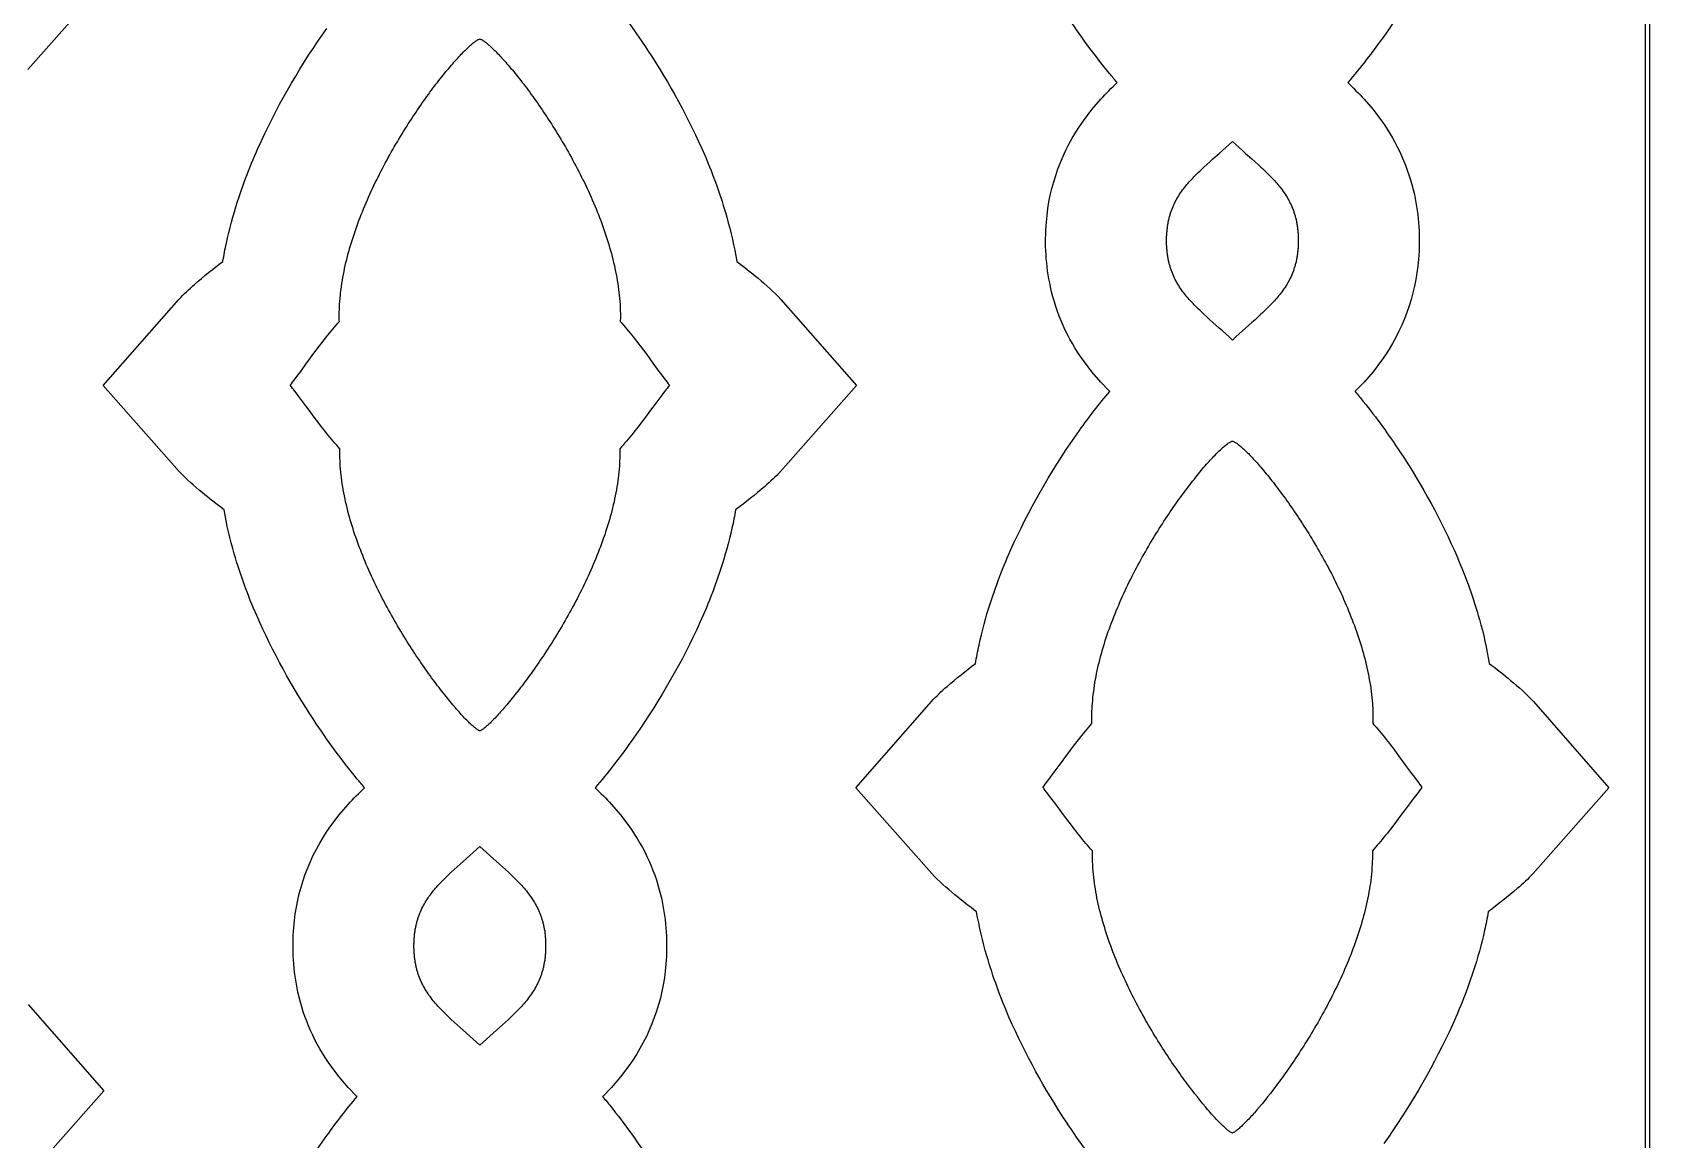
# Model space of a CAD drawing. Extents: x -522 to 490, y -765 to 755.
# Drawn here: x -23.7 to 207, y -85.8 to 72.1 of the extents above; entities that cross this region are included whole.
import ezdxf

# ---------------------------------------------------------------- set-up
doc = ezdxf.new("R2010")
doc.units = 0
doc.layers.add('Nível_Padrão', color=1, linetype='CONTINUOUS')

msp = doc.modelspace()

# ---------------------------------------------------------------- linework, layer by layer
at = {"layer": 'Nível_Padrão'}
for points in [[(-206.99, -379.47), (206.99, -379.47), (206.99, 379.47), (-206.99, 379.47), (-206.99, -379.47)], [(-206.41, -378.9), (206.41, -378.9), (206.41, 378.9), (-206.41, 378.9), (-206.41, -378.9)], [(40.12, 71.18), (40.19, 71.15), (40.27, 71.12), (40.35, 71.08), (40.44, 71.04), (40.53, 70.98), (40.63, 70.92), (40.73, 70.86), (40.83, 70.78), (40.94, 70.7), (41.06, 70.61), (41.18, 70.51), (41.3, 70.41), (41.43, 70.3), (41.56, 70.18), (41.7, 70.05), (41.84, 69.92), (41.99, 69.79), (42.14, 69.64), (42.29, 69.49), (42.44, 69.34), (42.6, 69.17), (42.77, 69), (42.93, 68.83), (43.1, 68.65), (43.27, 68.46), (43.45, 68.27), (43.63, 68.07), (43.81, 67.86), (43.99, 67.65), (44.18, 67.44), (44.37, 67.22), (44.56, 66.99), (44.76, 66.76), (44.95, 66.52), (45.15, 66.27), (45.35, 66.03), (45.55, 65.77), (45.76, 65.51), (45.96, 65.25), (46.17, 64.98), (46.38, 64.71), (46.59, 64.43), (46.81, 64.15), (47.02, 63.86), (47.24, 63.57), (47.45, 63.28), (47.67, 62.97), (47.89, 62.67), (48.11, 62.36), (48.33, 62.05), (48.55, 61.73), (48.77, 61.41), (48.99, 61.08), (49.22, 60.76), (49.44, 60.42), (49.66, 60.09), (49.89, 59.75), (50.11, 59.4), (50.33, 59.06), (50.55, 58.71), (50.78, 58.35), (51, 57.99), (51.22, 57.63), (51.44, 57.27), (51.66, 56.9), (51.88, 56.53), (52.1, 56.16), (52.32, 55.79), (52.54, 55.41), (52.75, 55.03), (52.97, 54.65), (53.18, 54.26), (53.39, 53.87), (53.6, 53.48), (53.81, 53.09), (54.02, 52.69), (54.23, 52.3), (54.43, 51.9), (54.63, 51.49), (54.83, 51.09), (55.03, 50.69), (55.22, 50.28), (55.42, 49.87), (55.61, 49.46), (55.8, 49.05), (55.98, 48.63), (56.16, 48.22), (56.34, 47.8), (56.52, 47.39), (56.7, 46.97), (56.87, 46.55), (57.03, 46.13), (57.2, 45.7), (57.36, 45.28), (57.52, 44.86), (57.67, 44.43), (57.82, 44.01), (57.97, 43.58), (58.11, 43.16), (58.25, 42.73), (58.38, 42.3), (58.52, 41.87), (58.64, 41.45), (58.76, 41.02), (58.88, 40.59), (59, 40.16), (59.1, 39.73), (59.21, 39.31), (59.31, 38.88), (59.4, 38.45), (59.49, 38.02), (59.57, 37.6), (59.65, 37.17), (59.73, 36.74), (59.8, 36.32), (59.86, 35.9), (59.92, 35.47), (59.97, 35.05), (60.01, 34.63), (60.05, 34.21), (60.09, 33.79), (60.12, 33.37), (60.13, 33.16), (60.14, 32.95), (60.15, 32.74), (60.16, 32.53), (60.16, 32.33), (60.17, 32.12), (60.17, 31.91), (60.17, 31.71), (60.17, 31.5), (60.17, 31.29), (60.16, 31.09), (60.16, 30.88), (60.39, 30.63), (60.62, 30.36), (60.86, 30.09), (61.09, 29.81), (61.33, 29.53), (61.57, 29.24), (61.8, 28.94), (62.04, 28.64), (62.28, 28.34), (62.52, 28.03), (62.75, 27.73), (62.99, 27.42), (63.46, 26.79), (63.92, 26.17), (64.38, 25.55), (64.82, 24.94), (65.67, 23.78), (66.07, 23.23), (66.46, 22.72), (66.64, 22.48), (66.82, 22.24), (67, 22.02), (67.16, 21.8), (66.99, 21.59), (66.82, 21.36), (66.64, 21.13), (66.45, 20.89), (66.06, 20.37), (65.66, 19.83), (64.79, 18.67), (64.34, 18.06), (63.88, 17.45), (63.42, 16.83), (62.94, 16.2), (62.7, 15.89), (62.46, 15.59), (62.22, 15.28), (61.98, 14.98), (61.74, 14.68), (61.5, 14.39), (61.26, 14.1), (61.02, 13.81), (60.78, 13.54), (60.55, 13.27), (60.31, 13), (60.08, 12.75), (60.08, 12.54), (60.08, 12.34), (60.08, 12.13), (60.08, 11.93), (60.08, 11.72), (60.08, 11.51), (60.07, 11.3), (60.06, 11.1), (60.05, 10.89), (60.04, 10.68), (60.03, 10.47), (60.02, 10.26), (59.98, 9.85), (59.95, 9.43), (59.9, 9), (59.85, 8.58), (59.8, 8.16), (59.74, 7.74), (59.67, 7.31), (59.6, 6.89), (59.52, 6.46), (59.44, 6.04), (59.35, 5.61), (59.26, 5.18), (59.16, 4.76), (59.06, 4.33), (58.95, 3.9), (58.84, 3.47), (58.72, 3.05), (58.6, 2.62), (58.47, 2.19), (58.34, 1.76), (58.21, 1.34), (58.07, 0.91), (57.93, 0.48), (57.78, 0.06), (57.63, -0.37), (57.48, -0.79), (57.32, -1.22), (57.16, -1.64), (57, -2.06), (56.83, -2.49), (56.66, -2.91), (56.49, -3.33), (56.31, -3.74), (56.13, -4.16), (55.95, -4.58), (55.76, -4.99), (55.57, -5.4), (55.38, -5.82), (55.19, -6.23), (55, -6.63), (54.8, -7.04), (54.6, -7.44), (54.4, -7.85), (54.19, -8.25), (53.99, -8.65), (53.78, -9.04), (53.57, -9.44), (53.36, -9.83), (53.15, -10.22), (52.93, -10.61), (52.72, -10.99), (52.5, -11.38), (52.29, -11.76), (52.07, -12.13), (51.85, -12.51), (51.63, -12.88), (51.41, -13.25), (51.19, -13.61), (50.96, -13.98), (50.74, -14.34), (50.52, -14.69), (50.3, -15.05), (50.07, -15.4), (49.85, -15.74), (49.63, -16.09), (49.4, -16.43), (49.18, -16.76), (48.96, -17.09), (48.74, -17.42), (48.52, -17.75), (48.3, -18.07), (48.08, -18.38), (47.86, -18.7), (47.64, -19), (47.42, -19.31), (47.21, -19.61), (46.99, -19.9), (46.78, -20.19), (46.56, -20.48), (46.35, -20.76), (46.14, -21.04), (45.94, -21.31), (45.73, -21.58), (45.53, -21.84), (45.13, -22.35), (44.73, -22.84), (44.35, -23.31), (43.98, -23.76), (43.61, -24.19), (43.44, -24.39), (43.26, -24.59), (43.09, -24.78), (42.92, -24.97), (42.76, -25.15), (42.6, -25.32), (42.44, -25.49), (42.29, -25.66), (42.14, -25.81), (41.99, -25.96), (41.85, -26.1), (41.71, -26.24), (41.58, -26.37), (41.45, -26.5), (41.32, -26.61), (41.2, -26.72), (41.08, -26.83), (40.97, -26.92), (40.86, -27.01), (40.76, -27.09), (40.66, -27.17), (40.57, -27.24), (40.48, -27.3), (40.4, -27.35), (40.32, -27.4), (40.25, -27.43), (40.18, -27.47), (40.12, -27.49), (40.06, -27.47), (39.99, -27.43), (39.92, -27.4), (39.84, -27.35), (39.76, -27.3), (39.67, -27.24), (39.58, -27.17), (39.48, -27.09), (39.38, -27.01), (39.27, -26.92), (39.16, -26.83), (39.04, -26.72), (38.92, -26.61), (38.79, -26.5), (38.66, -26.37), (38.53, -26.24), (38.39, -26.1), (38.25, -25.96), (38.1, -25.81), (37.95, -25.66), (37.8, -25.49), (37.64, -25.32), (37.48, -25.15), (37.32, -24.97), (37.15, -24.78), (36.98, -24.59), (36.81, -24.39), (36.63, -24.19), (36.27, -23.76), (35.89, -23.31), (35.51, -22.84), (35.12, -22.35), (34.71, -21.84), (34.51, -21.58), (34.31, -21.31), (34.1, -21.04), (33.89, -20.76), (33.68, -20.48), (33.47, -20.19), (33.25, -19.9), (33.04, -19.61), (32.82, -19.31), (32.6, -19), (32.38, -18.7), (32.17, -18.38), (31.95, -18.07), (31.72, -17.75), (31.5, -17.42), (31.28, -17.09), (31.06, -16.76), (30.84, -16.43), (30.61, -16.09), (30.39, -15.74), (30.17, -15.4), (29.94, -15.05), (29.72, -14.69), (29.5, -14.34), (29.28, -13.98), (29.06, -13.61), (28.83, -13.25), (28.61, -12.88), (28.39, -12.51), (28.17, -12.13), (27.96, -11.76), (27.74, -11.38), (27.52, -10.99), (27.31, -10.61), (27.09, -10.22), (26.88, -9.83), (26.67, -9.44), (26.46, -9.04), (26.25, -8.65), (26.05, -8.25), (25.84, -7.85), (25.64, -7.44), (25.44, -7.04), (25.25, -6.63), (25.05, -6.23), (24.86, -5.82), (24.67, -5.4), (24.48, -4.99), (24.29, -4.58), (24.11, -4.16), (23.93, -3.74), (23.75, -3.33), (23.58, -2.91), (23.41, -2.49), (23.24, -2.06), (23.08, -1.64), (22.92, -1.22), (22.76, -0.79), (22.61, -0.37), (22.46, 0.06), (22.31, 0.48), (22.17, 0.91), (22.03, 1.34), (21.9, 1.76), (21.77, 2.19), (21.64, 2.62), (21.52, 3.05), (21.4, 3.47), (21.29, 3.9), (21.18, 4.33), (21.08, 4.76), (20.98, 5.18), (20.89, 5.61), (20.8, 6.04), (20.72, 6.46), (20.64, 6.89), (20.57, 7.31), (20.5, 7.74), (20.44, 8.16), (20.39, 8.58), (20.34, 9), (20.29, 9.43), (20.26, 9.85), (20.22, 10.26), (20.21, 10.47), (20.2, 10.68), (20.19, 10.89), (20.18, 11.1), (20.17, 11.3), (20.17, 11.51), (20.16, 11.72), (20.16, 11.93), (20.16, 12.13), (20.16, 12.34), (20.16, 12.54), (20.16, 12.75), (19.93, 13), (19.7, 13.27), (19.46, 13.54), (19.22, 13.81), (18.98, 14.1), (18.74, 14.39), (18.5, 14.68), (18.26, 14.98), (18.02, 15.28), (17.78, 15.59), (17.54, 15.89), (17.3, 16.2), (16.83, 16.83), (16.36, 17.45), (15.9, 18.06), (15.45, 18.67), (14.59, 19.83), (14.18, 20.37), (13.79, 20.89), (13.6, 21.13), (13.42, 21.36), (13.25, 21.59), (13.08, 21.8), (13.25, 22.02), (13.42, 22.24), (13.6, 22.48), (13.78, 22.72), (14.17, 23.23), (14.57, 23.78), (15.42, 24.94), (15.86, 25.55), (16.32, 26.17), (16.78, 26.79), (17.25, 27.42), (17.49, 27.73), (17.72, 28.03), (17.96, 28.34), (18.2, 28.64), (18.44, 28.94), (18.68, 29.24), (18.91, 29.53), (19.15, 29.81), (19.39, 30.09), (19.62, 30.36), (19.85, 30.63), (20.09, 30.88), (20.08, 31.09), (20.08, 31.29), (20.07, 31.5), (20.07, 31.71), (20.07, 31.91), (20.08, 32.12), (20.08, 32.33), (20.09, 32.53), (20.09, 32.74), (20.1, 32.95), (20.11, 33.16), (20.12, 33.37), (20.15, 33.79), (20.19, 34.21), (20.23, 34.63), (20.27, 35.05), (20.32, 35.47), (20.38, 35.9), (20.45, 36.32), (20.51, 36.74), (20.59, 37.17), (20.67, 37.6), (20.75, 38.02), (20.84, 38.45), (20.93, 38.88), (21.03, 39.31), (21.14, 39.73), (21.25, 40.16), (21.36, 40.59), (21.48, 41.02), (21.6, 41.45), (21.73, 41.87), (21.86, 42.3), (21.99, 42.73), (22.13, 43.16), (22.27, 43.58), (22.42, 44.01), (22.57, 44.43), (22.72, 44.86), (22.88, 45.28), (23.04, 45.7), (23.21, 46.13), (23.38, 46.55), (23.55, 46.97), (23.72, 47.39), (23.9, 47.8), (24.08, 48.22), (24.26, 48.63), (24.45, 49.05), (24.63, 49.46), (24.82, 49.87), (25.02, 50.28), (25.21, 50.69), (25.41, 51.09), (25.61, 51.49), (25.81, 51.9), (26.02, 52.3), (26.22, 52.69), (26.43, 53.09), (26.64, 53.48), (26.85, 53.87), (27.06, 54.26), (27.27, 54.65), (27.49, 55.03), (27.7, 55.41), (27.92, 55.79), (28.14, 56.16), (28.36, 56.53), (28.58, 56.9), (28.8, 57.27), (29.02, 57.63), (29.24, 57.99), (29.46, 58.35), (29.69, 58.71), (29.91, 59.06), (30.13, 59.4), (30.36, 59.75), (30.58, 60.09), (30.8, 60.42), (31.03, 60.76), (31.25, 61.08), (31.47, 61.41), (31.69, 61.73), (31.91, 62.05), (32.13, 62.36), (32.35, 62.67), (32.57, 62.97), (32.79, 63.28), (33, 63.57), (33.22, 63.86), (33.43, 64.15), (33.65, 64.43), (33.86, 64.71), (34.07, 64.98), (34.28, 65.25), (34.48, 65.51), (34.69, 65.77), (34.89, 66.03), (35.09, 66.27), (35.29, 66.52), (35.49, 66.76), (35.68, 66.99), (35.87, 67.22), (36.06, 67.44), (36.25, 67.65), (36.43, 67.86), (36.61, 68.07), (36.79, 68.27), (36.97, 68.46), (37.14, 68.65), (37.31, 68.83), (37.48, 69), (37.64, 69.17), (37.8, 69.34), (37.95, 69.49), (38.11, 69.64), (38.25, 69.79), (38.4, 69.92), (38.54, 70.05), (38.68, 70.18), (38.81, 70.3), (38.94, 70.41), (39.06, 70.51), (39.18, 70.61), (39.3, 70.7), (39.41, 70.78), (39.52, 70.86), (39.62, 70.92), (39.71, 70.98), (39.81, 71.04), (39.89, 71.08), (39.97, 71.12), (40.05, 71.15), (40.12, 71.18)], [(138.08, 42.42), (138.08, 42.57), (138.08, 42.73), (138.09, 42.89), (138.09, 43.04), (138.1, 43.19), (138.11, 43.34), (138.12, 43.49), (138.13, 43.64), (138.14, 43.79), (138.15, 43.93), (138.17, 44.08), (138.19, 44.22), (138.21, 44.36), (138.23, 44.5), (138.25, 44.64), (138.27, 44.78), (138.29, 44.91), (138.32, 45.05), (138.35, 45.18), (138.37, 45.31), (138.4, 45.45), (138.44, 45.58), (138.47, 45.7), (138.5, 45.83), (138.54, 45.96), (138.57, 46.09), (138.61, 46.21), (138.65, 46.33), (138.69, 46.46), (138.73, 46.58), (138.77, 46.7), (138.82, 46.82), (138.91, 47.05), (139, 47.29), (139.11, 47.52), (139.21, 47.74), (139.32, 47.96), (139.44, 48.18), (139.56, 48.4), (139.68, 48.61), (139.81, 48.83), (139.94, 49.03), (140.08, 49.24), (140.22, 49.44), (140.37, 49.65), (140.52, 49.85), (140.67, 50.04), (140.83, 50.24), (140.99, 50.44), (141.16, 50.63), (141.32, 50.82), (141.5, 51.02), (141.67, 51.21), (141.85, 51.4), (142.03, 51.59), (142.22, 51.78), (142.41, 51.97), (142.6, 52.15), (142.8, 52.34), (142.99, 52.53), (143.2, 52.72), (143.4, 52.91), (143.82, 53.29), (144.24, 53.68), (144.68, 54.07), (145.58, 54.87), (146.04, 55.28), (146.51, 55.7), (146.99, 56.14), (147.47, 56.58), (147.95, 56.14), (148.43, 55.7), (148.9, 55.28), (149.36, 54.87), (150.26, 54.07), (150.7, 53.68), (151.13, 53.29), (151.54, 52.91), (151.75, 52.72), (151.95, 52.53), (152.15, 52.34), (152.34, 52.15), (152.53, 51.97), (152.72, 51.78), (152.91, 51.59), (153.09, 51.4), (153.27, 51.21), (153.45, 51.02), (153.62, 50.82), (153.79, 50.63), (153.95, 50.44), (154.11, 50.24), (154.27, 50.04), (154.42, 49.85), (154.57, 49.65), (154.72, 49.44), (154.86, 49.24), (155, 49.03), (155.13, 48.83), (155.26, 48.61), (155.38, 48.4), (155.5, 48.18), (155.62, 47.96), (155.73, 47.74), (155.84, 47.52), (155.94, 47.29), (156.03, 47.05), (156.13, 46.82), (156.17, 46.7), (156.21, 46.58), (156.25, 46.46), (156.29, 46.33), (156.33, 46.21), (156.37, 46.09), (156.41, 45.96), (156.44, 45.83), (156.47, 45.7), (156.51, 45.58), (156.54, 45.45), (156.57, 45.31), (156.6, 45.18), (156.62, 45.05), (156.65, 44.91), (156.67, 44.78), (156.7, 44.64), (156.72, 44.5), (156.74, 44.36), (156.76, 44.22), (156.77, 44.08), (156.79, 43.93), (156.8, 43.79), (156.82, 43.64), (156.83, 43.49), (156.84, 43.34), (156.84, 43.19), (156.85, 43.04), (156.86, 42.89), (156.86, 42.73), (156.86, 42.57), (156.86, 42.42), (156.86, 42.26), (156.86, 42.1), (156.86, 41.95), (156.85, 41.79), (156.84, 41.64), (156.84, 41.49), (156.83, 41.34), (156.82, 41.19), (156.8, 41.04), (156.79, 40.9), (156.77, 40.76), (156.76, 40.61), (156.74, 40.47), (156.72, 40.33), (156.7, 40.19), (156.67, 40.06), (156.65, 39.92), (156.62, 39.78), (156.6, 39.65), (156.57, 39.52), (156.54, 39.39), (156.51, 39.26), (156.47, 39.13), (156.44, 39), (156.41, 38.87), (156.37, 38.75), (156.33, 38.62), (156.29, 38.5), (156.25, 38.38), (156.21, 38.25), (156.17, 38.13), (156.13, 38.01), (156.03, 37.78), (155.94, 37.55), (155.84, 37.32), (155.73, 37.09), (155.62, 36.87), (155.5, 36.65), (155.38, 36.43), (155.26, 36.22), (155.13, 36.01), (155, 35.8), (154.86, 35.59), (154.72, 35.39), (154.57, 35.19), (154.42, 34.99), (154.27, 34.79), (154.11, 34.59), (153.95, 34.4), (153.79, 34.2), (153.62, 34.01), (153.45, 33.82), (153.27, 33.63), (153.09, 33.44), (152.91, 33.25), (152.72, 33.06), (152.53, 32.87), (152.34, 32.68), (152.15, 32.49), (151.95, 32.3), (151.75, 32.11), (151.54, 31.92), (151.13, 31.54), (150.7, 31.15), (150.26, 30.76), (149.36, 29.96), (148.9, 29.55), (148.43, 29.13), (147.95, 28.7), (147.47, 28.25), (146.99, 28.7), (146.51, 29.13), (146.04, 29.55), (145.58, 29.96), (144.68, 30.76), (144.24, 31.15), (143.82, 31.54), (143.4, 31.92), (143.2, 32.11), (142.99, 32.3), (142.8, 32.49), (142.6, 32.68), (142.41, 32.87), (142.22, 33.06), (142.03, 33.25), (141.85, 33.44), (141.67, 33.63), (141.5, 33.82), (141.32, 34.01), (141.16, 34.2), (140.99, 34.4), (140.83, 34.59), (140.67, 34.79), (140.52, 34.99), (140.37, 35.19), (140.22, 35.39), (140.08, 35.59), (139.94, 35.8), (139.81, 36.01), (139.68, 36.22), (139.56, 36.43), (139.44, 36.65), (139.32, 36.87), (139.21, 37.09), (139.11, 37.32), (139, 37.55), (138.91, 37.78), (138.82, 38.01), (138.77, 38.13), (138.73, 38.25), (138.69, 38.38), (138.65, 38.5), (138.61, 38.62), (138.57, 38.75), (138.54, 38.87), (138.5, 39), (138.47, 39.13), (138.44, 39.26), (138.4, 39.39), (138.37, 39.52), (138.35, 39.65), (138.32, 39.78), (138.29, 39.92), (138.27, 40.06), (138.25, 40.19), (138.23, 40.33), (138.21, 40.47), (138.19, 40.61), (138.17, 40.76), (138.15, 40.9), (138.14, 41.04), (138.13, 41.19), (138.12, 41.34), (138.11, 41.49), (138.1, 41.64), (138.09, 41.79), (138.09, 41.95), (138.08, 42.1), (138.08, 42.26), (138.08, 42.42)], [(147.47, 13.84), (147.54, 13.81), (147.62, 13.78), (147.7, 13.75), (147.79, 13.7), (147.88, 13.65), (147.98, 13.58), (148.08, 13.52), (148.18, 13.44), (148.29, 13.36), (148.41, 13.27), (148.53, 13.17), (148.65, 13.07), (148.78, 12.96), (148.92, 12.84), (149.05, 12.72), (149.19, 12.59), (149.34, 12.45), (149.49, 12.3), (149.64, 12.15), (149.79, 12), (149.95, 11.83), (150.12, 11.67), (150.28, 11.49), (150.45, 11.31), (150.62, 11.12), (150.8, 10.93), (150.98, 10.73), (151.16, 10.53), (151.34, 10.31), (151.53, 10.1), (151.72, 9.88), (151.91, 9.65), (152.11, 9.42), (152.3, 9.18), (152.5, 8.94), (152.7, 8.69), (152.9, 8.43), (153.11, 8.18), (153.32, 7.91), (153.52, 7.64), (153.73, 7.37), (153.94, 7.09), (154.16, 6.81), (154.37, 6.52), (154.59, 6.23), (154.8, 5.94), (155.02, 5.64), (155.24, 5.33), (155.46, 5.02), (155.68, 4.71), (155.9, 4.39), (156.12, 4.07), (156.34, 3.75), (156.57, 3.42), (156.79, 3.08), (157.01, 2.75), (157.24, 2.41), (157.46, 2.06), (157.68, 1.72), (157.9, 1.37), (158.13, 1.01), (158.35, 0.66), (158.57, 0.3), (158.79, -0.07), (159.01, -0.43), (159.23, -0.8), (159.45, -1.18), (159.67, -1.55), (159.89, -1.93), (160.1, -2.31), (160.32, -2.69), (160.53, -3.08), (160.74, -3.47), (160.95, -3.86), (161.16, -4.25), (161.37, -4.65), (161.58, -5.04), (161.78, -5.44), (161.98, -5.84), (162.18, -6.25), (162.38, -6.65), (162.57, -7.06), (162.77, -7.47), (162.96, -7.88), (163.15, -8.29), (163.33, -8.7), (163.51, -9.12), (163.69, -9.54), (163.87, -9.95), (164.05, -10.37), (164.22, -10.79), (164.38, -11.21), (164.55, -11.64), (164.71, -12.06), (164.87, -12.48), (165.02, -12.91), (165.17, -13.33), (165.32, -13.76), (165.46, -14.18), (165.6, -14.61), (165.74, -15.04), (165.87, -15.46), (165.99, -15.89), (166.11, -16.32), (166.23, -16.75), (166.35, -17.18), (166.45, -17.6), (166.56, -18.03), (166.66, -18.46), (166.75, -18.89), (166.84, -19.32), (166.93, -19.74), (167, -20.17), (167.08, -20.59), (167.15, -21.02), (167.21, -21.44), (167.27, -21.87), (167.32, -22.29), (167.36, -22.71), (167.41, -23.13), (167.44, -23.55), (167.47, -23.97), (167.48, -24.18), (167.49, -24.39), (167.5, -24.6), (167.51, -24.8), (167.51, -25.01), (167.52, -25.22), (167.52, -25.43), (167.52, -25.63), (167.52, -25.84), (167.52, -26.04), (167.51, -26.25), (167.51, -26.45), (167.74, -26.71), (167.97, -26.97), (168.21, -27.25), (168.44, -27.52), (168.68, -27.81), (168.92, -28.1), (169.15, -28.4), (169.39, -28.69), (169.63, -29), (169.87, -29.3), (170.1, -29.61), (170.34, -29.92), (170.81, -30.55), (171.27, -31.17), (171.73, -31.79), (172.17, -32.4), (173.02, -33.56), (173.42, -34.1), (173.81, -34.62), (173.99, -34.86), (174.17, -35.1), (174.35, -35.32), (174.51, -35.54), (174.34, -35.75), (174.17, -35.97), (173.99, -36.21), (173.8, -36.45), (173.41, -36.97), (173.01, -37.51), (172.14, -38.67), (171.69, -39.28), (171.23, -39.89), (170.77, -40.51), (170.29, -41.14), (170.05, -41.44), (169.81, -41.75), (169.57, -42.06), (169.33, -42.36), (169.09, -42.66), (168.85, -42.95), (168.61, -43.24), (168.37, -43.52), (168.13, -43.8), (167.9, -44.07), (167.66, -44.34), (167.43, -44.59), (167.43, -44.8), (167.43, -45), (167.43, -45.21), (167.43, -45.41), (167.43, -45.62), (167.43, -45.83), (167.42, -46.03), (167.41, -46.24), (167.4, -46.45), (167.39, -46.66), (167.38, -46.87), (167.37, -47.07), (167.34, -47.49), (167.3, -47.91), (167.25, -48.33), (167.2, -48.76), (167.15, -49.18), (167.09, -49.6), (167.02, -50.03), (166.95, -50.45), (166.87, -50.88), (166.79, -51.3), (166.7, -51.73), (166.61, -52.16), (166.51, -52.58), (166.41, -53.01), (166.3, -53.44), (166.19, -53.87), (166.07, -54.29), (165.95, -54.72), (165.82, -55.15), (165.69, -55.58), (165.56, -56), (165.42, -56.43), (165.28, -56.86), (165.13, -57.28), (164.98, -57.71), (164.83, -58.13), (164.67, -58.56), (164.51, -58.98), (164.35, -59.4), (164.18, -59.82), (164.01, -60.24), (163.84, -60.66), (163.66, -61.08), (163.48, -61.5), (163.3, -61.92), (163.11, -62.33), (162.93, -62.74), (162.73, -63.15), (162.54, -63.56), (162.35, -63.97), (162.15, -64.38), (161.95, -64.78), (161.75, -65.19), (161.54, -65.59), (161.34, -65.99), (161.13, -66.38), (160.92, -66.78), (160.71, -67.17), (160.5, -67.56), (160.28, -67.95), (160.07, -68.33), (159.85, -68.72), (159.64, -69.1), (159.42, -69.47), (159.2, -69.85), (158.98, -70.22), (158.76, -70.59), (158.54, -70.95), (158.32, -71.32), (158.09, -71.68), (157.87, -72.03), (157.65, -72.39), (157.42, -72.74), (157.2, -73.08), (156.98, -73.43), (156.76, -73.76), (156.53, -74.1), (156.31, -74.43), (156.09, -74.76), (155.87, -75.09), (155.65, -75.41), (155.43, -75.72), (155.21, -76.03), (154.99, -76.34), (154.77, -76.65), (154.56, -76.95), (154.34, -77.24), (154.13, -77.53), (153.91, -77.82), (153.7, -78.1), (153.49, -78.38), (153.29, -78.65), (153.08, -78.92), (152.88, -79.18), (152.48, -79.69), (152.08, -80.18), (151.7, -80.65), (151.33, -81.1), (150.96, -81.53), (150.79, -81.73), (150.61, -81.93), (150.44, -82.12), (150.27, -82.31), (150.11, -82.49), (149.95, -82.66), (149.79, -82.83), (149.64, -82.99), (149.49, -83.15), (149.34, -83.3), (149.2, -83.44), (149.06, -83.58), (148.93, -83.71), (148.8, -83.83), (148.67, -83.95), (148.55, -84.06), (148.43, -84.16), (148.32, -84.26), (148.21, -84.35), (148.11, -84.43), (148.01, -84.51), (147.92, -84.58), (147.83, -84.64), (147.75, -84.69), (147.67, -84.74), (147.6, -84.77), (147.53, -84.8), (147.47, -84.83), (147.41, -84.8), (147.34, -84.77), (147.27, -84.74), (147.19, -84.69), (147.11, -84.64), (147.02, -84.58), (146.93, -84.51), (146.83, -84.43), (146.73, -84.35), (146.62, -84.26), (146.51, -84.16), (146.39, -84.06), (146.27, -83.95), (146.14, -83.83), (146.01, -83.71), (145.88, -83.58), (145.74, -83.44), (145.6, -83.3), (145.45, -83.15), (145.3, -82.99), (145.15, -82.83), (144.99, -82.66), (144.83, -82.49), (144.67, -82.31), (144.5, -82.12), (144.33, -81.93), (144.16, -81.73), (143.98, -81.53), (143.62, -81.1), (143.24, -80.65), (142.86, -80.18), (142.47, -79.69), (142.06, -79.18), (141.86, -78.92), (141.66, -78.65), (141.45, -78.38), (141.24, -78.1), (141.03, -77.82), (140.82, -77.53), (140.6, -77.24), (140.39, -76.95), (140.17, -76.65), (139.95, -76.34), (139.74, -76.03), (139.52, -75.72), (139.3, -75.41), (139.08, -75.09), (138.85, -74.76), (138.63, -74.43), (138.41, -74.1), (138.19, -73.76), (137.96, -73.43), (137.74, -73.08), (137.52, -72.74), (137.3, -72.39), (137.07, -72.03), (136.85, -71.68), (136.63, -71.32), (136.41, -70.95), (136.18, -70.59), (135.96, -70.22), (135.74, -69.85), (135.52, -69.47), (135.31, -69.1), (135.09, -68.72), (134.87, -68.33), (134.66, -67.95), (134.44, -67.56), (134.23, -67.17), (134.02, -66.78), (133.81, -66.38), (133.6, -65.99), (133.4, -65.59), (133.19, -65.19), (132.99, -64.78), (132.79, -64.38), (132.6, -63.97), (132.4, -63.56), (132.21, -63.15), (132.02, -62.74), (131.83, -62.33), (131.64, -61.92), (131.46, -61.5), (131.28, -61.08), (131.1, -60.66), (130.93, -60.24), (130.76, -59.82), (130.59, -59.4), (130.43, -58.98), (130.27, -58.56), (130.11, -58.13), (129.96, -57.71), (129.81, -57.28), (129.66, -56.86), (129.52, -56.43), (129.38, -56), (129.25, -55.58), (129.12, -55.15), (128.99, -54.72), (128.87, -54.29), (128.75, -53.87), (128.64, -53.44), (128.53, -53.01), (128.43, -52.58), (128.33, -52.16), (128.24, -51.73), (128.15, -51.3), (128.07, -50.88), (127.99, -50.45), (127.92, -50.03), (127.86, -49.6), (127.79, -49.18), (127.74, -48.76), (127.69, -48.33), (127.65, -47.91), (127.61, -47.49), (127.58, -47.07), (127.56, -46.87), (127.55, -46.66), (127.54, -46.45), (127.53, -46.24), (127.52, -46.03), (127.52, -45.83), (127.51, -45.62), (127.51, -45.41), (127.51, -45.21), (127.51, -45), (127.51, -44.8), (127.52, -44.59), (127.28, -44.34), (127.05, -44.07), (126.81, -43.8), (126.57, -43.52), (126.33, -43.24), (126.09, -42.95), (125.85, -42.66), (125.61, -42.36), (125.37, -42.06), (125.13, -41.75), (124.89, -41.44), (124.65, -41.14), (124.18, -40.51), (123.71, -39.89), (123.25, -39.28), (122.8, -38.67), (121.94, -37.51), (121.53, -36.97), (121.14, -36.45), (120.95, -36.21), (120.77, -35.97), (120.6, -35.75), (120.43, -35.54), (120.6, -35.32), (120.77, -35.1), (120.95, -34.86), (121.13, -34.62), (121.52, -34.1), (121.92, -33.56), (122.77, -32.4), (123.21, -31.79), (123.67, -31.17), (124.13, -30.55), (124.6, -29.92), (124.84, -29.61), (125.07, -29.3), (125.31, -29), (125.55, -28.69), (125.79, -28.4), (126.03, -28.1), (126.26, -27.81), (126.5, -27.52), (126.74, -27.25), (126.97, -26.97), (127.2, -26.71), (127.44, -26.45), (127.43, -26.25), (127.43, -26.04), (127.42, -25.84), (127.42, -25.63), (127.42, -25.43), (127.43, -25.22), (127.43, -25.01), (127.44, -24.8), (127.44, -24.6), (127.45, -24.39), (127.46, -24.18), (127.47, -23.97), (127.5, -23.55), (127.54, -23.13), (127.58, -22.71), (127.62, -22.29), (127.68, -21.87), (127.73, -21.44), (127.8, -21.02), (127.86, -20.59), (127.94, -20.17), (128.02, -19.74), (128.1, -19.32), (128.19, -18.89), (128.28, -18.46), (128.38, -18.03), (128.49, -17.6), (128.6, -17.18), (128.71, -16.75), (128.83, -16.32), (128.95, -15.89), (129.08, -15.46), (129.21, -15.04), (129.34, -14.61), (129.48, -14.18), (129.62, -13.76), (129.77, -13.33), (129.92, -12.91), (130.07, -12.48), (130.23, -12.06), (130.39, -11.64), (130.56, -11.21), (130.73, -10.79), (130.9, -10.37), (131.07, -9.95), (131.25, -9.54), (131.43, -9.12), (131.61, -8.7), (131.8, -8.29), (131.98, -7.88), (132.17, -7.47), (132.37, -7.06), (132.56, -6.65), (132.76, -6.25), (132.96, -5.84), (133.16, -5.44), (133.37, -5.04), (133.57, -4.65), (133.78, -4.25), (133.99, -3.86), (134.2, -3.47), (134.41, -3.08), (134.62, -2.69), (134.84, -2.31), (135.06, -1.93), (135.27, -1.55), (135.49, -1.18), (135.71, -0.8), (135.93, -0.43), (136.15, -0.07), (136.37, 0.3), (136.59, 0.66), (136.82, 1.01), (137.04, 1.37), (137.26, 1.72), (137.48, 2.06), (137.71, 2.41), (137.93, 2.75), (138.15, 3.08), (138.38, 3.42), (138.6, 3.75), (138.82, 4.07), (139.04, 4.39), (139.26, 4.71), (139.48, 5.02), (139.7, 5.33), (139.92, 5.64), (140.14, 5.94), (140.36, 6.23), (140.57, 6.52), (140.78, 6.81), (141, 7.09), (141.21, 7.37), (141.42, 7.64), (141.63, 7.91), (141.83, 8.18), (142.04, 8.43), (142.24, 8.69), (142.44, 8.94), (142.64, 9.18), (142.84, 9.42), (143.03, 9.65), (143.22, 9.88), (143.41, 10.1), (143.6, 10.31), (143.78, 10.53), (143.96, 10.73), (144.14, 10.93), (144.32, 11.12), (144.49, 11.31), (144.66, 11.49), (144.83, 11.67), (144.99, 11.83), (145.15, 12), (145.3, 12.15), (145.46, 12.3), (145.6, 12.45), (145.75, 12.59), (145.89, 12.72), (146.03, 12.84), (146.16, 12.96), (146.29, 13.07), (146.41, 13.17), (146.53, 13.27), (146.65, 13.36), (146.76, 13.44), (146.87, 13.52), (146.97, 13.58), (147.06, 13.65), (147.16, 13.7), (147.24, 13.75), (147.32, 13.78), (147.4, 13.81), (147.47, 13.84)], [(30.73, -58.14), (30.73, -57.98), (30.73, -57.82), (30.74, -57.67), (30.74, -57.51), (30.75, -57.36), (30.76, -57.21), (30.77, -57.06), (30.78, -56.91), (30.79, -56.77), (30.8, -56.62), (30.82, -56.48), (30.84, -56.33), (30.86, -56.19), (30.88, -56.05), (30.9, -55.91), (30.92, -55.78), (30.94, -55.64), (30.97, -55.51), (31, -55.37), (31.02, -55.24), (31.05, -55.11), (31.08, -54.98), (31.12, -54.85), (31.15, -54.72), (31.19, -54.59), (31.22, -54.47), (31.26, -54.34), (31.3, -54.22), (31.34, -54.1), (31.38, -53.98), (31.42, -53.86), (31.47, -53.74), (31.56, -53.5), (31.65, -53.27), (31.76, -53.04), (31.86, -52.81), (31.97, -52.59), (32.09, -52.37), (32.21, -52.15), (32.33, -51.94), (32.46, -51.73), (32.59, -51.52), (32.73, -51.31), (32.87, -51.11), (33.02, -50.91), (33.17, -50.71), (33.32, -50.51), (33.48, -50.31), (33.64, -50.12), (33.81, -49.92), (33.97, -49.73), (34.15, -49.54), (34.32, -49.35), (34.5, -49.16), (34.68, -48.97), (34.87, -48.78), (35.06, -48.59), (35.25, -48.4), (35.45, -48.21), (35.64, -48.02), (35.84, -47.83), (36.05, -47.64), (36.46, -47.26), (36.89, -46.87), (37.33, -46.48), (38.23, -45.68), (38.69, -45.27), (39.16, -44.85), (39.64, -44.42), (40.12, -43.97), (40.6, -44.42), (41.08, -44.85), (41.55, -45.27), (42.01, -45.68), (42.91, -46.48), (43.35, -46.87), (43.78, -47.26), (44.19, -47.64), (44.4, -47.83), (44.6, -48.02), (44.8, -48.21), (44.99, -48.4), (45.18, -48.59), (45.37, -48.78), (45.56, -48.97), (45.74, -49.16), (45.92, -49.35), (46.1, -49.54), (46.27, -49.73), (46.44, -49.92), (46.6, -50.12), (46.76, -50.31), (46.92, -50.51), (47.07, -50.71), (47.22, -50.91), (47.37, -51.11), (47.51, -51.31), (47.65, -51.52), (47.78, -51.73), (47.91, -51.94), (48.03, -52.15), (48.15, -52.37), (48.27, -52.59), (48.38, -52.81), (48.49, -53.04), (48.59, -53.27), (48.68, -53.5), (48.78, -53.74), (48.82, -53.86), (48.86, -53.98), (48.9, -54.1), (48.94, -54.22), (48.98, -54.34), (49.02, -54.47), (49.06, -54.59), (49.09, -54.72), (49.12, -54.85), (49.16, -54.98), (49.19, -55.11), (49.22, -55.24), (49.25, -55.37), (49.27, -55.51), (49.3, -55.64), (49.32, -55.78), (49.35, -55.91), (49.37, -56.05), (49.39, -56.19), (49.41, -56.33), (49.42, -56.48), (49.44, -56.62), (49.45, -56.77), (49.46, -56.91), (49.48, -57.06), (49.49, -57.21), (49.49, -57.36), (49.5, -57.51), (49.51, -57.67), (49.51, -57.82), (49.51, -57.98), (49.51, -58.14), (49.51, -58.3), (49.51, -58.45), (49.51, -58.61), (49.5, -58.76), (49.49, -58.92), (49.49, -59.07), (49.48, -59.22), (49.46, -59.36), (49.45, -59.51), (49.44, -59.66), (49.42, -59.8), (49.41, -59.94), (49.39, -60.08), (49.37, -60.22), (49.35, -60.36), (49.32, -60.5), (49.3, -60.64), (49.27, -60.77), (49.25, -60.9), (49.22, -61.04), (49.19, -61.17), (49.16, -61.3), (49.12, -61.43), (49.09, -61.55), (49.06, -61.68), (49.02, -61.81), (48.98, -61.93), (48.94, -62.06), (48.9, -62.18), (48.86, -62.3), (48.82, -62.42), (48.78, -62.54), (48.68, -62.78), (48.59, -63.01), (48.49, -63.24), (48.38, -63.46), (48.27, -63.69), (48.15, -63.91), (48.03, -64.12), (47.91, -64.34), (47.78, -64.55), (47.65, -64.76), (47.51, -64.96), (47.37, -65.17), (47.22, -65.37), (47.07, -65.57), (46.92, -65.77), (46.76, -65.96), (46.6, -66.16), (46.44, -66.35), (46.27, -66.55), (46.1, -66.74), (45.92, -66.93), (45.74, -67.12), (45.56, -67.31), (45.37, -67.5), (45.18, -67.69), (44.99, -67.88), (44.8, -68.07), (44.6, -68.25), (44.4, -68.44), (44.19, -68.63), (43.78, -69.02), (43.35, -69.4), (42.91, -69.79), (42.01, -70.59), (41.55, -71), (41.08, -71.43), (40.6, -71.86), (40.12, -72.3), (39.64, -71.86), (39.16, -71.43), (38.69, -71), (38.23, -70.59), (37.33, -69.79), (36.89, -69.4), (36.46, -69.02), (36.05, -68.63), (35.84, -68.44), (35.64, -68.25), (35.45, -68.07), (35.25, -67.88), (35.06, -67.69), (34.87, -67.5), (34.68, -67.31), (34.5, -67.12), (34.32, -66.93), (34.15, -66.74), (33.97, -66.55), (33.81, -66.35), (33.64, -66.16), (33.48, -65.96), (33.32, -65.77), (33.17, -65.57), (33.02, -65.37), (32.87, -65.17), (32.73, -64.96), (32.59, -64.76), (32.46, -64.55), (32.33, -64.34), (32.21, -64.12), (32.09, -63.91), (31.97, -63.69), (31.86, -63.46), (31.76, -63.24), (31.65, -63.01), (31.56, -62.78), (31.47, -62.54), (31.42, -62.42), (31.38, -62.3), (31.34, -62.18), (31.3, -62.06), (31.26, -61.93), (31.22, -61.81), (31.19, -61.68), (31.15, -61.55), (31.12, -61.43), (31.08, -61.3), (31.05, -61.17), (31.02, -61.04), (31, -60.9), (30.97, -60.77), (30.94, -60.64), (30.92, -60.5), (30.9, -60.36), (30.88, -60.22), (30.86, -60.08), (30.84, -59.94), (30.82, -59.8), (30.8, -59.66), (30.79, -59.51), (30.78, -59.36), (30.77, -59.22), (30.76, -59.07), (30.75, -58.92), (30.74, -58.76), (30.74, -58.61), (30.73, -58.45), (30.73, -58.3), (30.73, -58.14)]]:
    msp.add_lwpolyline(points, close=True, dxfattribs=at)
for points in [[(-24.29, 91.39), (-13.52, 79.09), (-24.34, 66.84, -0.022597)], [(178.37, 87.45, -0.044806), (169.05, 71.55, -0.025143), (163.91, 64.97, -0.018552), (166.24, 62.59), (167.53, 61.1), (168.73, 59.52, -0.10174), (173.42, 49.01, -0.073786), (174.01, 39.78, -0.136917), (168.73, 25.31), (167.53, 23.73), (166.24, 22.24), (165, 20.94), (164.98, 20.91, -0.010994), (166.14, 19.5, -0.023432), (171.41, 12.24, -0.044194), (179.56, -2.75, -0.032601), (182.7, -11.59, -0.029067), (184.11, -17.87, -0.009086), (187.16, -20.28, -0.028841), (190.41, -23.29), (201.18, -35.59), (190.36, -47.84, -0.022597), (188.11, -49.96, -0.016332), (183.96, -53.29, -0.015153), (183.44, -55.91, -0.024314), (181.82, -61.81, -0.029795), (178.37, -70.45, -0.044806), (169.05, -86.34, -0.025143)], [(58.79, 76.84, -0.023432), (64.06, 69.58, -0.044194), (72.2, 54.59, -0.032601), (75.35, 45.75, -0.029067), (76.76, 39.47, -0.009086), (79.81, 37.05, -0.028841), (83.06, 34.05), (93.83, 21.75), (83.01, 9.5, -0.022597), (80.76, 7.38, -0.016332), (76.61, 4.05, -0.015153), (76.09, 1.43, -0.024314), (74.46, -4.47, -0.029795), (71.02, -13.11, -0.044806), (61.7, -29, -0.025143), (56.55, -35.59, -0.018552), (58.89, -37.96), (60.17, -39.45), (61.38, -41.04, -0.10174), (66.07, -51.54, -0.073786), (66.66, -60.77, -0.136917), (61.38, -75.24), (60.17, -76.82), (58.89, -78.32), (57.65, -79.62), (57.63, -79.64, -0.010994), (58.79, -81.05, -0.023432), (64.06, -88.31, -0.044194)], [(129.94, -91.64, -0.026422), (123.79, -83.26, -0.042848), (115.64, -68.38, -0.032174), (112.44, -59.58, -0.029044), (110.98, -53.29, -0.009153), (107.86, -50.84, -0.028832), (104.59, -47.84), (93.76, -35.59), (104.53, -23.29, -0.022613), (106.76, -21.16, -0.016223), (110.83, -17.87, -0.0151), (111.33, -15.27, -0.024526), (112.91, -9.35, -0.030257), (116.31, -0.67, -0.046542), (125.66, 15.35, -0.021976), (129.97, 20.91), (129.94, 20.94), (128.7, 22.24), (127.42, 23.73), (126.21, 25.31, -0.10174), (121.52, 35.82, -0.073786), (120.93, 45.05, -0.136917), (126.21, 59.52), (127.42, 61.1), (128.7, 62.59, -0.018552), (131.04, 64.97, -0.010911), (129.94, 66.26, -0.026422), (123.79, 74.63, -0.042848)], [(8.96, -101.22, -0.046542), (18.31, -85.2, -0.021976), (22.62, -79.64), (22.59, -79.62), (21.35, -78.32), (20.07, -76.82), (18.86, -75.24, -0.10174), (14.17, -64.74, -0.073786), (13.58, -55.51, -0.136917), (18.86, -41.04), (20.07, -39.45), (21.35, -37.96, -0.018552), (23.69, -35.59, -0.010911), (22.59, -34.3, -0.026422), (16.44, -25.92, -0.042848), (8.29, -11.04, -0.032174), (5.09, -2.24, -0.029044), (3.63, 4.05, -0.009153), (0.51, 6.5, -0.028832), (-2.76, 9.5), (-13.59, 21.75), (-2.82, 34.05, -0.022613), (-0.59, 36.18, -0.016223), (3.48, 39.47, -0.0151), (3.97, 42.07, -0.024526), (5.56, 47.99, -0.030257), (8.96, 56.67, -0.046542), (18.31, 72.69, -0.021976)], [(-24.29, -66.5), (-13.52, -78.81), (-24.34, -91.06, -0.022597)]]:
    msp.add_lwpolyline(points, format="xyb", dxfattribs=at)

doc.saveas('drawing.dxf')
